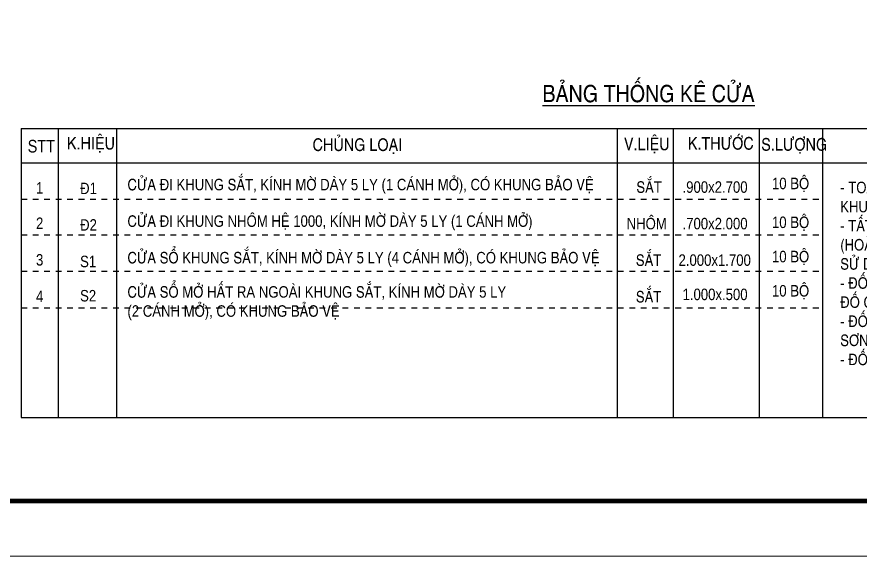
# Model space of a CAD drawing. Header units: millimetres. Extents: x 100 to 288, y -65 to 177.
# Drawn here: x 176.86 to 191.55, y 58.05 to 67.46 of the extents above; entities that cross this region are included whole.
import ezdxf

# ---------------------------------------------------------------- set-up
doc = ezdxf.new("R2010")
doc.units = ezdxf.units.MM
doc.header["$LTSCALE"] = 0.3
doc.header["$MEASUREMENT"] = 0
doc.linetypes.add('ACAD_ISO07W100', pattern=[3, 0, -3])
doc.layers.get('DEFPOINTS').update_dxf_attribs({"linetype": 'CONTINUOUS', "lineweight": 13})
for name, color, linetype in [('HATCH', 8, 'CONTINUOUS'), ('LAYER1', 1, 'CONTINUOUS'), ('LAYER7', 7, 'CONTINUOUS')]:
    doc.layers.add(name, color=color, linetype=linetype)
doc.styles.add('HELVE-KT', font='VHELVCN.TTF')

msp = doc.modelspace()

# ---------------------------------------------------------------- linework, layer by layer
at = {"layer": 'DEFPOINTS', "linetype": 'Continuous', "ltscale": 0.08}
msp.add_lwpolyline([(161.74885, 58.04536), (203.74885, 58.04536), (203.74885, 87.74536), (161.74885, 87.74536)], close=True, dxfattribs=at)
at = {"layer": 'HATCH', "linetype": 'ACAD_ISO07W100', "ltscale": 0.1}
for points in [[(176.9321, 64.2715), (190.89876, 64.2715)], [(176.9321, 63.65402), (190.89876, 63.65402)], [(176.9321, 63.01639), (190.89876, 63.01639)], [(176.9321, 62.37876), (190.89876, 62.37876)]]:
    msp.add_lwpolyline(points, dxfattribs=at)
at = {"layer": 'LAYER7', "linetype": 'Continuous', "const_width": 0.08}
msp.add_lwpolyline([(202.74885, 86.78282), (163.54885, 86.78282), (163.54885, 59.00791), (202.74885, 59.00791)], close=True, dxfattribs=at)
at = {"layer": 'LAYER7', "linetype": 'Continuous', "ltscale": 0.08}
for points in [[(176.9321, 65.50623), (197.94924, 65.50623)], [(176.9321, 65.50623), (176.9321, 60.46587)], [(177.57747, 65.50623), (177.57747, 60.46587)], [(178.59312, 65.50623), (178.59312, 60.46587)], [(187.32044, 65.50623), (187.32044, 60.46587)], [(188.29717, 65.50623), (188.29717, 60.46587)], [(189.79331, 65.50623), (189.79331, 60.46587)], [(190.89876, 65.50623), (190.89876, 60.46587)], [(176.9321, 64.90913), (197.94924, 64.90913)], [(176.9321, 60.46587), (197.94924, 60.46587)]]:
    msp.add_lwpolyline(points, dxfattribs=at)

# ---------------------------------------------------------------- texts
at = {"layer": 'LAYER1', "linetype": 'Continuous', "ltscale": 0.05, "attachment_point": 1, "style": 'HELVE-KT'}
for s, insert, char_height, width in [('{\\LBAÛNG THOÁNG KEÂ CÖÛA}', (186.01651, 66.26731), 0.3, 9.7652352), ('K.HIEÄU', (177.72859, 65.36114), 0.22, 14.7877), ('K.THÖÔÙC', (188.5511, 65.35874), 0.22, 14.7877), ('STT', (177.04393, 65.30881), 0.22, 14.7877), ('CHUÛNG LOAÏI', (182.00984, 65.33525), 0.22, 14.7877), ('V.LIEÄU', (187.43794, 65.34901), 0.22, 14.7877), ('S.LÖÔÏNG', (189.83079, 65.34041), 0.22, 14.7877), ('CÖÛA ÑI KHUNG SAÉT, KÍNH MÔØ DAØY 5 LY (1 CAÙNH MÔÛ), COÙ KHUNG BAÛO VEÄ', (178.78298, 64.62896), 0.2, 19.7998012), ('SAÉT {\\fVNI-Avo|b0|i0|c0|p2;                                        }', (187.65413, 64.58566), 0.2, 14.7877), ('10 BOÄ  {\\fVNI-Avo|b0|i0|c0|p2;                                 }', (190.01783, 64.64818), 0.2, 14.7877), ('1', (177.18906, 64.57086), 0.2, 14.7877), ('Ñ1', (177.95744, 64.56221), 0.2, 14.7877), ('.900x2.700    {\\fVNI-Avo|b0|i0|c0|p2;                         }', (188.45882, 64.58566), 0.2, 14.7877), ('2', (177.18906, 63.95338), 0.2, 14.7877), ('CÖÛA ÑI KHUNG NHOÂM HEÄ 1000, KÍNH MÔØ DAØY 5 LY (1 CAÙNH MÔÛ)', (178.78298, 63.99133), 0.2, 19.7998012), ('NHOÂM  {\\fVNI-Avo|b0|i0|c0|p2;                                        }', (187.48418, 63.94803), 0.2, 14.7877), ('.700x2.000    {\\fVNI-Avo|b0|i0|c0|p2;                         }', (188.45882, 63.94803), 0.2, 14.7877), ('10 BOÄ  {\\fVNI-Avo|b0|i0|c0|p2;                                 }', (190.01783, 63.97055), 0.2, 14.7877), ('Ñ2', (177.95744, 63.92458), 0.2, 14.7877), ('CÖÛA SOÅ KHUNG SAÉT, KÍNH MÔØ DAØY 5 LY (4 CAÙNH MÔÛ), COÙ KHUNG BAÛO VEÄ', (178.78298, 63.3537), 0.2, 19.7998012), ('SAÉT  {\\fVNI-Avo|b0|i0|c0|p2;                                        }', (187.64507, 63.3104), 0.2, 14.7877), ('10 BOÄ  {\\fVNI-Avo|b0|i0|c0|p2;                                 }', (190.01783, 63.37292), 0.2, 14.7877), ('3', (177.18906, 63.31575), 0.2, 14.7877), ('S1', (177.95744, 63.28695), 0.2, 14.7877), ('2.000x1.700    {\\fVNI-Avo|b0|i0|c0|p2;                         }', (188.3889, 63.3104), 0.2, 14.7877), ('CÖÛA SOÅ MÔÛ HAÁT RA NGOAØI KHUNG SAÉT, KÍNH MÔØ DAØY 5 LY \\P(2 CAÙNH MÔÛ), COÙ KHUNG BAÛO VEÄ', (178.78298, 62.75607), 0.2, 20.2116025), ('10 BOÄ  {\\fVNI-Avo|b0|i0|c0|p2;                                 }', (190.01783, 62.77529), 0.2, 14.7877), ('4', (177.18906, 62.67812), 0.2, 14.7877), ('S2', (177.95744, 62.68932), 0.2, 14.7877), ('SAÉT  {\\fVNI-Avo|b0|i0|c0|p2;                                        }', (187.64507, 62.67277), 0.2, 14.7877), ('1.000x.500    {\\fVNI-Avo|b0|i0|c0|p2;                         }', (188.45882, 62.71277), 0.2, 14.7877)]:
    msp.add_mtext(s, dxfattribs=dict(at, insert=insert, char_height=char_height, width=width))
at = {"layer": 'LAYER1', "insert": (191.2074, 64.57847), "char_height": 0.2, "width": 22.9529552, "attachment_point": 1, "style": 'HELVE-KT'}
msp.add_mtext('- TOAØN BOÄ KÍCH THÖÔÙC CÖÛA KEÅ CAÛ KHUNG BAO VAØ \\PKHUNG COÁ ÑÒNH\\P- TAÁT CAÛ CÖÛA BAO GOÀM CAÛ BAÛN LEÀ, OÅ KHOÙA VIEÄT TIEÄP \\P(HOAËC TÖÔNG ÑÖÔNG), CÖÛA ÑI KHUNG SAÉT, KHUNG NHOÂM \\PSÖÛ DUÏNG CHOÁT GAØI.\\P- ÑOÁI VÔÙI KHUNG NHOÂM CÖÛA ÑI Ñ2 KHUNG BAO, \\PÑOÁ CÖÛA DAØY 1.2mm, NEÏP VAØ PHUÏ KIEÄN DAØY>=1.0mm\\P- ÑOÁI VÔÙI KHUNG SAÉT : CÖÛA ÑI, CÖÛA SOÅ, KHUNG BAÛO VEÄ \\PSÔN 3 LÔÙP (1 LÔÙP CHOÁNG SEÙT, 2 LÔÙP MAØU), \\P- ÑOÁI VÔÙI KHUNG BAÛO VEÄ KHI LAÉP PHAÛI ÑAËT SAÙT CÖÛA ', dxfattribs=at)

doc.saveas('drawing.dxf')
